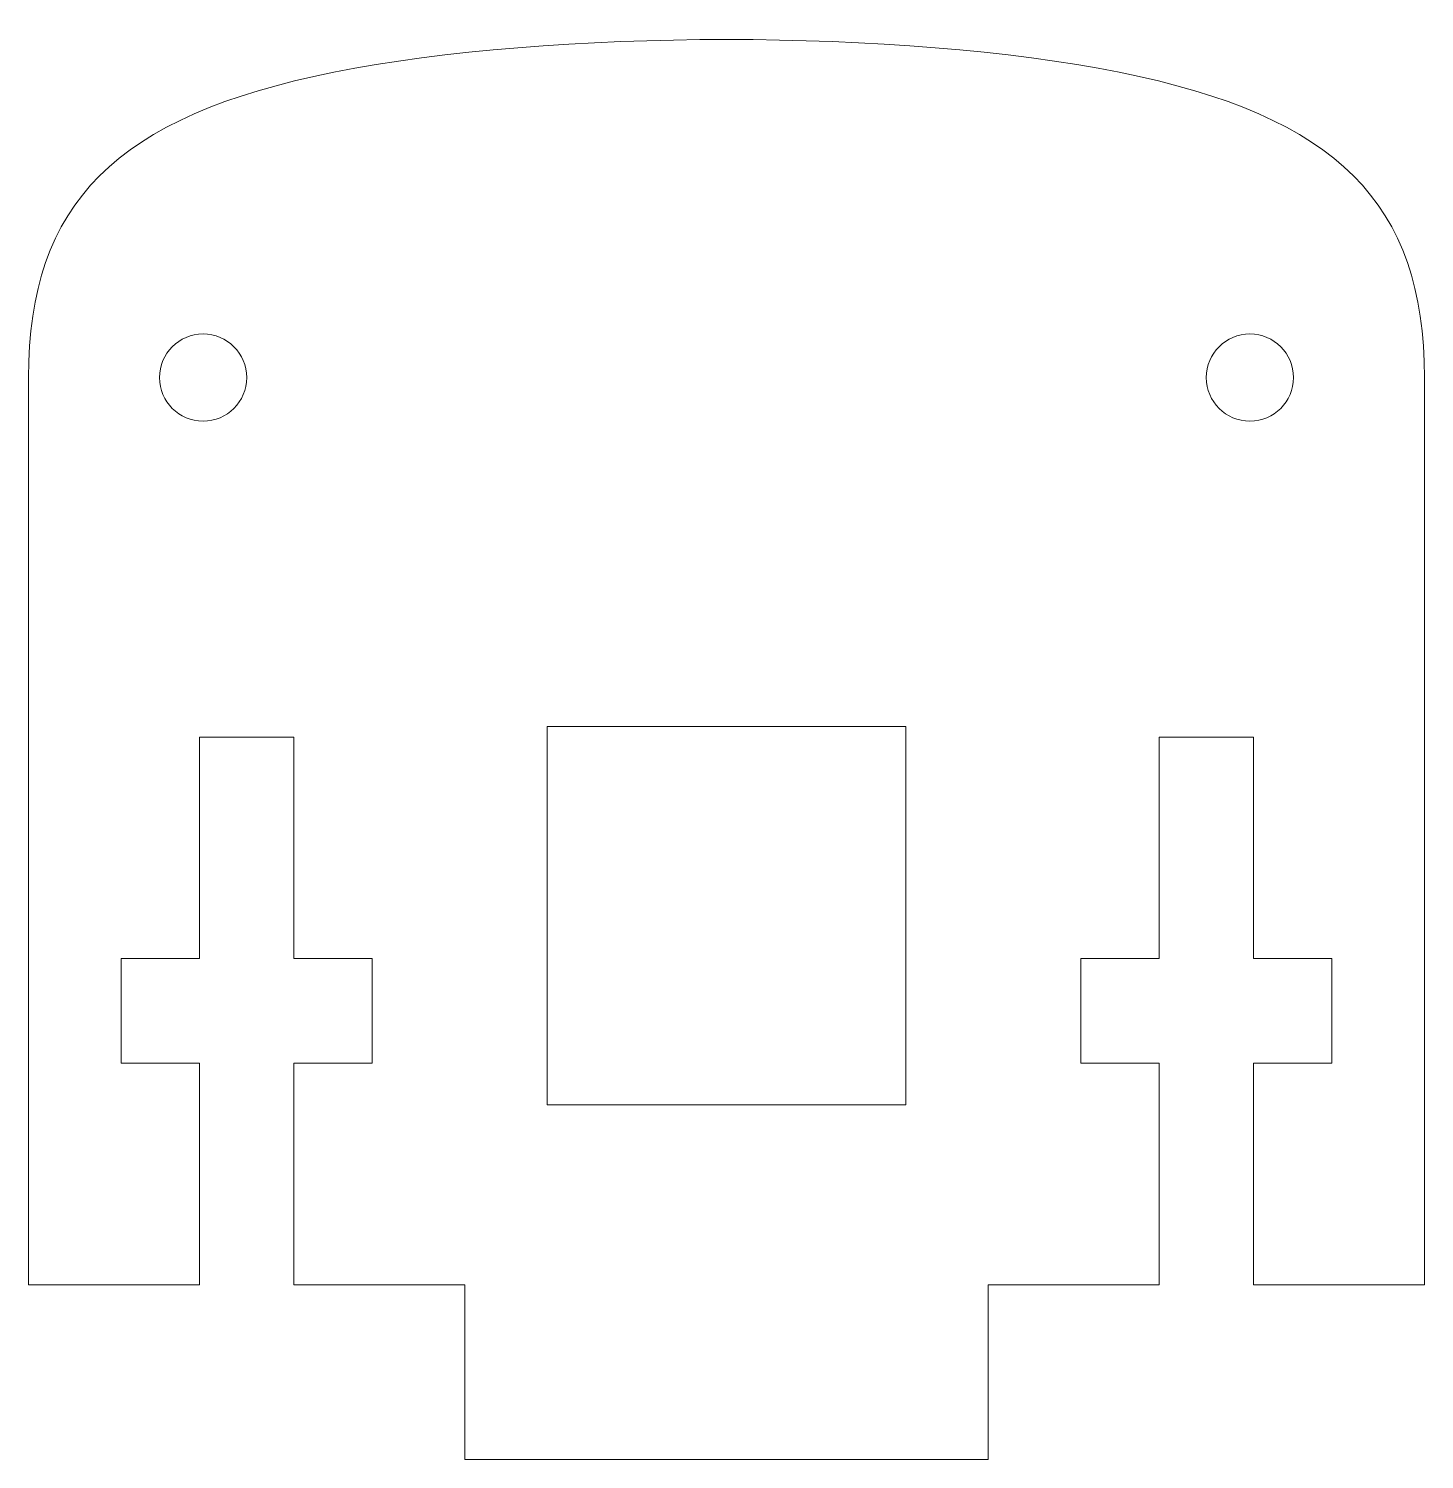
# Model space of a CAD drawing. Header units: inches. Extents: x -1 to 1, y -0.25 to 1.8.
import ezdxf

# ---------------------------------------------------------------- set-up
doc = ezdxf.new("R2010")
doc.units = ezdxf.units.IN
doc.layers.get('0').update_dxf_attribs({"linetype": 'CONTINUOUS', "lineweight": 0})

msp = doc.modelspace()

# ---------------------------------------------------------------- linework, layer by layer
for p, q in [((-1, 0), (-1, 1.3)), ((1, 0), (1, 1.3)), ((-0.257, 0.8), (0.257, 0.8)), ((-0.257, 0.8), (-0.257, 0.258)), ((0.257, 0.8), (0.257, 0.258)), ((-0.755, 0.4675), (-0.755, 0.785)), ((-0.755, 0.785), (-0.62, 0.785)), ((-0.62, 0.4675), (-0.62, 0.785)), ((0.62, 0.4675), (0.62, 0.785)), ((0.62, 0.785), (0.755, 0.785)), ((0.755, 0.4675), (0.755, 0.785)), ((-0.8675, 0.3175), (-0.8675, 0.4675)), ((-0.8675, 0.4675), (-0.755, 0.4675)), ((-0.5075, 0.4675), (-0.62, 0.4675)), ((-0.5075, 0.3175), (-0.5075, 0.4675)), ((0.5075, 0.3175), (0.5075, 0.4675)), ((0.5075, 0.4675), (0.62, 0.4675)), ((0.8675, 0.4675), (0.755, 0.4675)), ((0.8675, 0.3175), (0.8675, 0.4675)), ((-0.755, 0.3175), (-0.8675, 0.3175)), ((-0.755, 0), (-0.755, 0.3175)), ((-0.62, 0), (-0.62, 0.3175)), ((-0.62, 0.3175), (-0.5075, 0.3175)), ((0.62, 0.3175), (0.5075, 0.3175)), ((0.62, 0), (0.62, 0.3175)), ((0.755, 0), (0.755, 0.3175)), ((0.755, 0.3175), (0.8675, 0.3175)), ((-0.257, 0.258), (0.257, 0.258)), ((-1, 0), (-1, 0)), ((-1, 0), (-0.755, 0)), ((-0.62, 0), (-0.375, 0)), ((-0.375, 0), (-0.375, -0.25)), ((-0.375, 0), (-0.375, 0)), ((0.375, 0), (0.375, -0.25)), ((0.375, 0), (0.62, 0)), ((0.755, 0), (1, 0)), ((-0.375, -0.25), (0.375, -0.25))]:
    msp.add_line(p, q)
for centre in [(-0.75, 1.3), (0.75, 1.3)]:
    msp.add_circle(centre, 0.0625)
msp.add_open_spline([(-1, 1.3), (-1, 1.55), (-0.75, 1.8), (0.75, 1.8), (1, 1.55), (1, 1.3)], degree=3)

doc.saveas('drawing.dxf')
